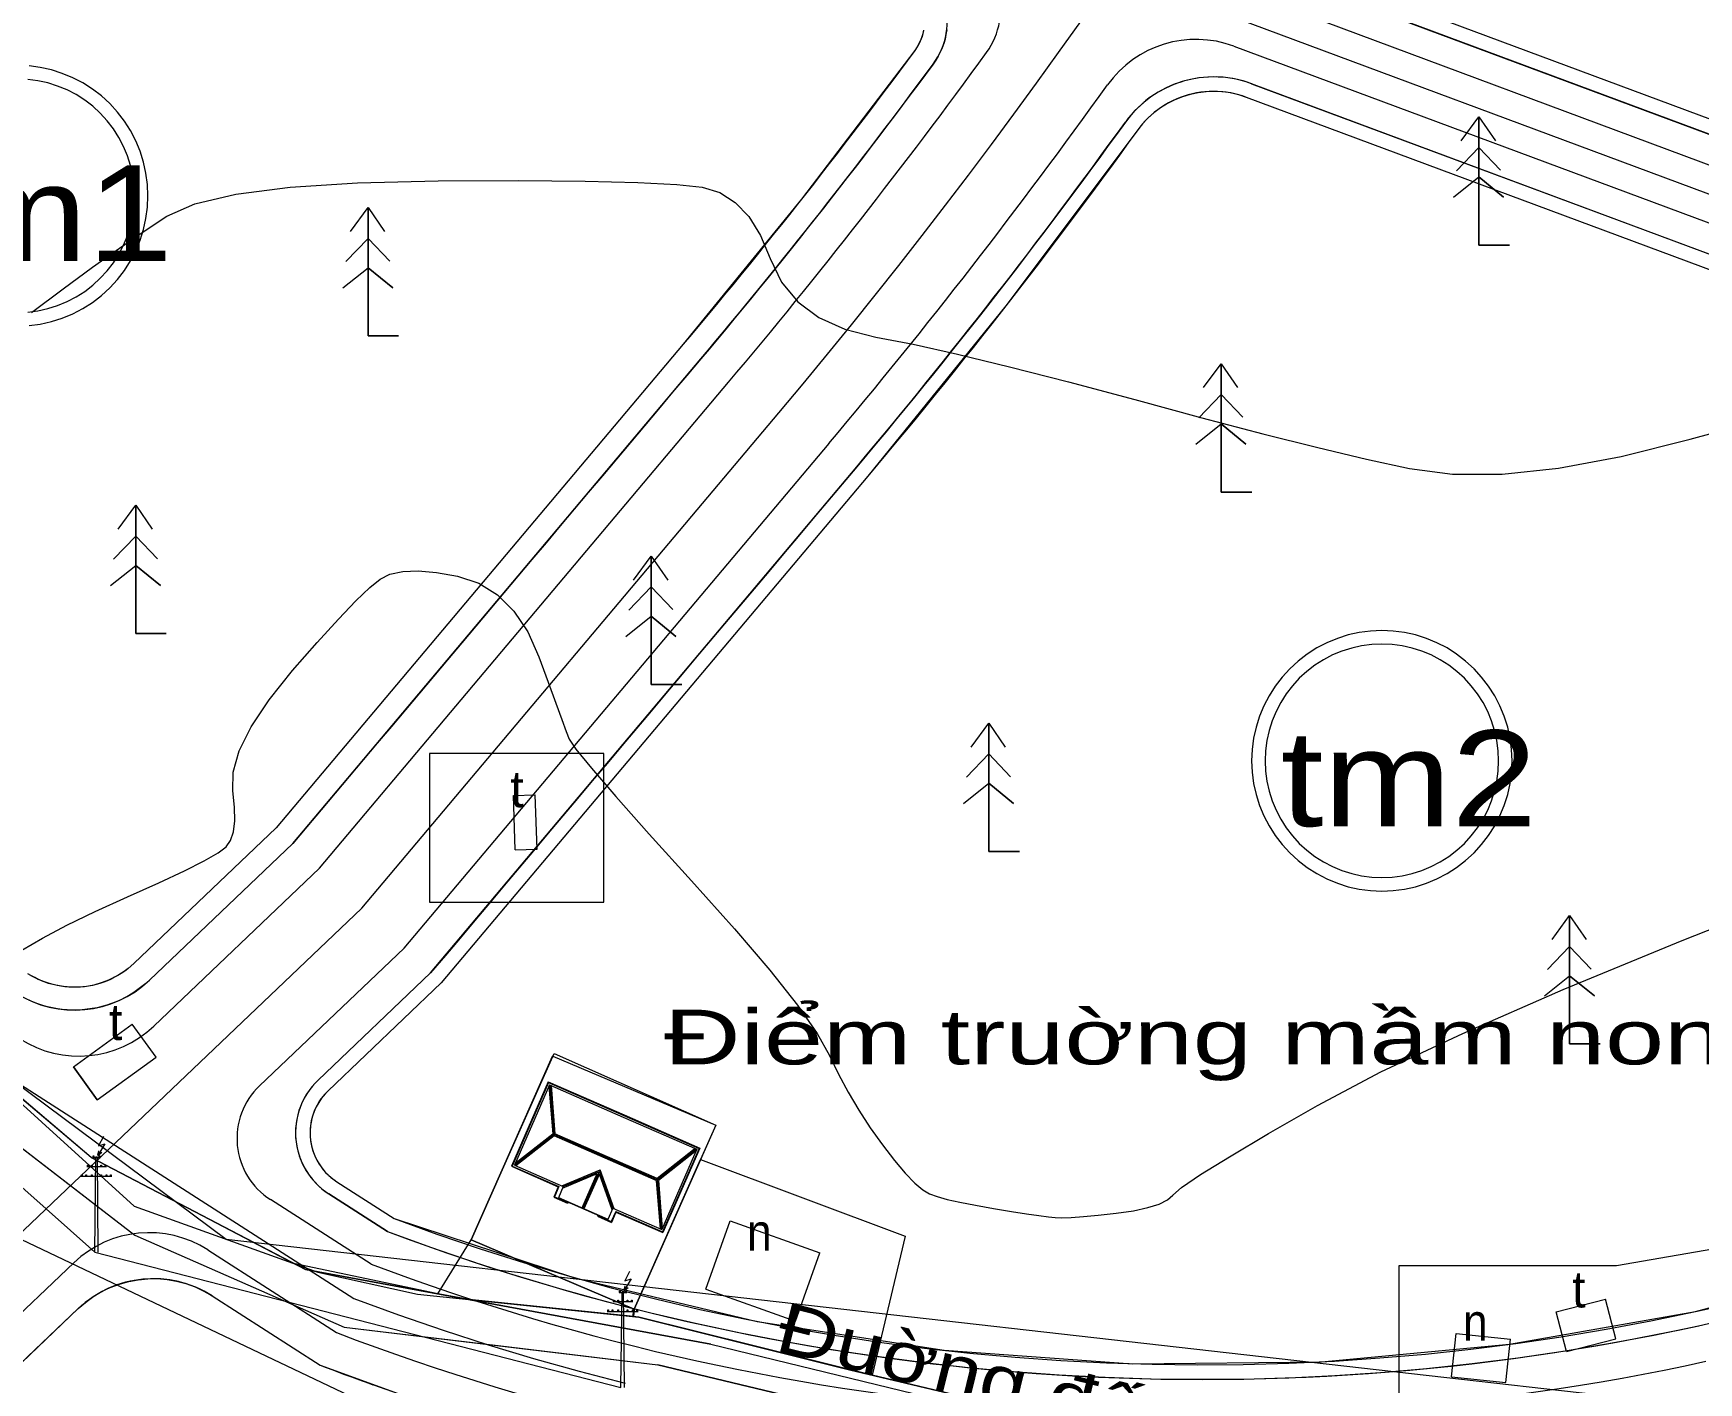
# Model space of a CAD drawing. Header units: metres. Extents: x 533049 to 537618, y 1849954 to 1852676.
# Drawn here: x 535111.4 to 535340.8, y 1851026.8 to 1851212.6 of the extents above; entities that cross this region are included whole.
import ezdxf

# ---------------------------------------------------------------- set-up
doc = ezdxf.new("R2010")
doc.units = ezdxf.units.M
doc.header["$LTSCALE"] = 2
for name, color, linetype, lineweight in [('11', 7, 'Continuous', 13), ('13', 7, 'Continuous', 13), ('50', 7, 'Continuous', 13), ('52', 7, 'Continuous', 13), ('54', 7, 'Continuous', 13), ('55', 7, 'Continuous', 13), ('57', 7, 'Continuous', 13), ('6', 7, 'Continuous', 13), ('60', 7, 'Continuous', 13)]:
    doc.layers.add(name, color=color, linetype=linetype, lineweight=lineweight)

msp = doc.modelspace()

# ---------------------------------------------------------------- linework, layer by layer
at = {"layer": '11'}
for points in [[(535110.82, 1851172.35), (535112.37, 1851172.55), (535113.9, 1851172.89), (535115.39, 1851173.36), (535116.84, 1851173.96), (535118.23, 1851174.68), (535119.55, 1851175.52), (535120.79, 1851176.48), (535121.94, 1851177.53), (535123, 1851178.69), (535123.95, 1851179.93), (535124.79, 1851181.25), (535125.51, 1851182.64), (535126.11, 1851184.08), (535126.58, 1851185.58), (535126.92, 1851187.1), (535127.13, 1851188.65), (535127.19, 1851190.22), (535127.13, 1851191.78), (535126.92, 1851193.33), (535126.58, 1851194.86), (535126.11, 1851196.35), (535125.51, 1851197.8), (535124.79, 1851199.19), (535123.95, 1851200.51), (535123, 1851201.75), (535121.94, 1851202.9), (535120.79, 1851203.96), (535119.55, 1851204.91), (535118.23, 1851205.75), (535116.84, 1851206.47), (535115.39, 1851207.07), (535113.9, 1851207.54), (535112.37, 1851207.88), (535110.82, 1851208.09)], [(535110.66, 1851174.2), (535112.05, 1851174.38), (535113.42, 1851174.68), (535114.76, 1851175.11), (535116.05, 1851175.64), (535117.3, 1851176.29), (535118.48, 1851177.04), (535119.59, 1851177.9), (535120.63, 1851178.85), (535121.58, 1851179.88), (535122.43, 1851180.99), (535123.18, 1851182.18), (535123.83, 1851183.42), (535124.37, 1851184.72), (535124.79, 1851186.06), (535125.09, 1851187.43), (535125.28, 1851188.82), (535125.34, 1851190.22), (535125.28, 1851191.62), (535125.09, 1851193.01), (535124.79, 1851194.38), (535124.37, 1851195.72), (535123.83, 1851197.01), (535123.18, 1851198.26), (535122.43, 1851199.44), (535121.58, 1851200.55), (535120.63, 1851201.59), (535119.59, 1851202.54), (535118.48, 1851203.39), (535117.3, 1851204.14), (535116.05, 1851204.79), (535114.76, 1851205.33), (535113.42, 1851205.75), (535112.05, 1851206.05), (535110.66, 1851206.24)]]:
    msp.add_lwpolyline(points, dxfattribs=at)
for points in [[(535315.09, 1851112.4), (535315.02, 1851113.96), (535314.82, 1851115.52), (535314.48, 1851117.04), (535314.01, 1851118.54), (535313.41, 1851119.98), (535312.69, 1851121.37), (535311.84, 1851122.69), (535310.89, 1851123.93), (535309.84, 1851125.08), (535308.68, 1851126.14), (535307.44, 1851127.09), (535306.12, 1851127.94), (535304.73, 1851128.66), (535303.29, 1851129.26), (535301.79, 1851129.73), (535300.27, 1851130.07), (535298.71, 1851130.27), (535297.15, 1851130.34), (535295.59, 1851130.27), (535294.04, 1851130.07), (535292.51, 1851129.73), (535291.02, 1851129.26), (535289.57, 1851128.66), (535288.18, 1851127.94), (535286.86, 1851127.09), (535285.62, 1851126.14), (535284.47, 1851125.08), (535283.41, 1851123.93), (535282.46, 1851122.69), (535281.62, 1851121.37), (535280.89, 1851119.98), (535280.3, 1851118.54), (535279.82, 1851117.04), (535279.49, 1851115.52), (535279.28, 1851113.96), (535279.21, 1851112.4), (535279.28, 1851110.84), (535279.49, 1851109.29), (535279.82, 1851107.76), (535280.3, 1851106.27), (535280.89, 1851104.82), (535281.62, 1851103.43), (535282.46, 1851102.11), (535283.41, 1851100.87), (535284.47, 1851099.72), (535285.62, 1851098.66), (535286.86, 1851097.71), (535288.18, 1851096.87), (535289.57, 1851096.14), (535291.02, 1851095.55), (535292.51, 1851095.07), (535294.04, 1851094.74), (535295.59, 1851094.53), (535297.15, 1851094.46), (535298.71, 1851094.53), (535300.27, 1851094.74), (535301.79, 1851095.07), (535303.29, 1851095.55), (535304.73, 1851096.14), (535306.12, 1851096.87), (535307.44, 1851097.71), (535308.68, 1851098.66), (535309.84, 1851099.72), (535310.89, 1851100.87), (535311.84, 1851102.11), (535312.69, 1851103.43), (535313.41, 1851104.82), (535314.01, 1851106.27), (535314.48, 1851107.76), (535314.82, 1851109.29), (535315.02, 1851110.84)], [(535313.23, 1851112.4), (535313.17, 1851113.8), (535312.99, 1851115.19), (535312.68, 1851116.56), (535312.26, 1851117.9), (535311.73, 1851119.2), (535311.08, 1851120.44), (535310.32, 1851121.62), (535309.47, 1851122.74), (535308.52, 1851123.77), (535307.49, 1851124.72), (535306.38, 1851125.57), (535305.19, 1851126.33), (535303.95, 1851126.98), (535302.65, 1851127.51), (535301.31, 1851127.93), (535299.94, 1851128.24), (535298.55, 1851128.42), (535297.15, 1851128.48), (535295.75, 1851128.42), (535294.36, 1851128.24), (535292.99, 1851127.93), (535291.65, 1851127.51), (535290.36, 1851126.98), (535289.11, 1851126.33), (535287.93, 1851125.57), (535286.81, 1851124.72), (535285.78, 1851123.77), (535284.83, 1851122.74), (535283.98, 1851121.62), (535283.22, 1851120.44), (535282.58, 1851119.2), (535282.04, 1851117.9), (535281.62, 1851116.56), (535281.31, 1851115.19), (535281.13, 1851113.8), (535281.07, 1851112.4), (535281.13, 1851111), (535281.31, 1851109.61), (535281.62, 1851108.24), (535282.04, 1851106.9), (535282.58, 1851105.6), (535283.22, 1851104.36), (535283.98, 1851103.18), (535284.83, 1851102.06), (535285.78, 1851101.03), (535286.81, 1851100.08), (535287.93, 1851099.23), (535289.11, 1851098.47), (535290.36, 1851097.83), (535291.65, 1851097.29), (535292.99, 1851096.87), (535294.36, 1851096.56), (535295.75, 1851096.38), (535297.15, 1851096.32), (535298.55, 1851096.38), (535299.94, 1851096.56), (535301.31, 1851096.87), (535302.65, 1851097.29), (535303.95, 1851097.83), (535305.19, 1851098.47), (535306.38, 1851099.23), (535307.49, 1851100.08), (535308.52, 1851101.03), (535309.47, 1851102.06), (535310.32, 1851103.18), (535311.08, 1851104.36), (535311.73, 1851105.6), (535312.26, 1851106.9), (535312.68, 1851108.24), (535312.99, 1851109.61), (535313.17, 1851111)]]:
    msp.add_lwpolyline(points, close=True, dxfattribs=at)
at = {"layer": '13'}
msp.add_line((535013.7, 1851312.72), (535471.71, 1851142.28), dxfattribs=at)
for points in [[(534967.65, 1850912.11), (535156.65, 1851092.11), (535214.08, 1851160.32), (535217.44, 1851164.34), (535220.77, 1851168.38), (535224.08, 1851172.44), (535227.36, 1851176.53), (535230.62, 1851180.63), (535233.84, 1851184.76), (535237.04, 1851188.91), (535240.22, 1851193.07), (535243.36, 1851197.26), (535246.48, 1851201.47), (535249.57, 1851205.7), (535252.63, 1851209.95), (535255.67, 1851214.22)], [(535053.33, 1851103.96), (535155.56, 1851038.38), (535161.69, 1851036.12), (535167.86, 1851033.99), (535174.07, 1851031.99), (535180.32, 1851030.1), (535186.61, 1851028.34), (535192.93, 1851026.7)]]:
    msp.add_lwpolyline(points, dxfattribs=at)
at = {"layer": '50'}
for points in [[(536135.62, 1851789.73), (535515.36, 1851926.72), (535258.49, 1851965.9), (535022.43, 1852017.88), (534680.94, 1852158.74), (534430.49, 1852265.01), (534355.97, 1852086.41), (534346.15, 1851984.65), (534462.32, 1851750.84), (534498.61, 1851623.52), (534531.69, 1851526.54), (534597.01, 1851432.26), (534785.89, 1851296.54), (534919.76, 1851224.01), (534977.19, 1851164.91), (535024.77, 1851103.67), (535103, 1851049.68), (535187.68, 1851009.38), (535275.89, 1851002.01), (535384.77, 1851022.15), (535615.7, 1851282.83), (535719.73, 1851373.89), (535864.09, 1851423.05), (536000.84, 1851463.59)], [(535289.92, 1851220.33), (535460.44, 1851156.88)], [(535289.92, 1851220.33), (535460.44, 1851156.88)]]:
    msp.add_lwpolyline(points, dxfattribs=at)
at = {"layer": '52'}
msp.add_lwpolyline([(535150.92, 1851029.18), (535162.66, 1851024.93), (535174.55, 1851021.12), (535172.12, 1851000.4), (535123.08, 1850957), (535089.01, 1850949.25), (535074.76, 1850996.17), (535117.59, 1851036.96), (535118.6, 1851037.83), (535119.67, 1851038.62), (535120.82, 1851039.3), (535122.01, 1851039.88), (535123.26, 1851040.35), (535124.54, 1851040.71), (535125.85, 1851040.95), (535127.17, 1851041.08), (535128.51, 1851041.09), (535129.83, 1851040.98), (535131.14, 1851040.75), (535132.43, 1851040.41), (535133.68, 1851039.95), (535134.89, 1851039.39), (535136.04, 1851038.72)], close=True, dxfattribs=at)
at = {"layer": '54'}
for p, q in [((535282.17, 1851216.81), (535460.92, 1851150.29)), ((535276.78, 1851210.82), (535457.12, 1851143.7)), ((535150.81, 1851097.6), (535207.16, 1851164.53)), ((535128.01, 1851075.88), (535150.81, 1851097.6)), ((535157.93, 1851043.09), (535144.06, 1851051.99)), ((535135.43, 1851045.05), (535153.18, 1851033.66)), ((534972.89, 1850906.05), (535116.99, 1851043.29))]:
    msp.add_line(p, q, dxfattribs=at)
msp.add_lwpolyline([(535142.57, 1851067.65), (535162.48, 1851086.62), (535221, 1851156.12)], dxfattribs=at)
for centre, radius, start, end in [((535234.62, 1851215.83), 10, 324.0127, 69.5885), ((535271.55, 1851196.75), 15, 69.5885, 144.4127), ((534591.35, 1851682.98), 805, 319.90607, 324.01268), ((534612.83, 1851668.13), 795, 319.90607, 324.41274), ((535117.67, 1851086.74), 15, 237.3167, 313.6028), ((535149.46, 1851060.4), 10, 133.6028, 237.3167), ((535127.34, 1851032.42), 15, 57.3167, 133.6028), ((535272.45, 1851346.89), 324.67, 249.3456, 282.3306), ((535272.45, 1851346.89), 335.17, 249.155, 280.5218)]:
    msp.add_arc(centre, radius, start, end, dxfattribs=at)
at = {"layer": '55'}
for p, q in [((535289.22, 1851218.46), (535459.74, 1851155)), ((535279.21, 1851205.64), (535450.28, 1851141.98)), ((535147.16, 1851101.03), (535203.34, 1851167.75)), ((535127.41, 1851082.21), (535147.16, 1851101.03)), ((535160.19, 1851047.59), (535152.12, 1851052.76)), ((534976.17, 1850902.27), (535117.59, 1851036.96)), ((535136.04, 1851038.72), (535150.92, 1851029.18))]:
    msp.add_line(p, q, dxfattribs=at)
for points in [[(535289.22, 1851218.46), (535459.74, 1851155)], [(535450.28, 1851141.98), (535279.21, 1851205.64), (535278.58, 1851205.86), (535277.93, 1851206.05), (535277.28, 1851206.22), (535276.62, 1851206.35), (535275.95, 1851206.45), (535275.28, 1851206.53), (535274.61, 1851206.57), (535273.94, 1851206.58), (535273.26, 1851206.56), (535272.59, 1851206.52), (535271.92, 1851206.44), (535271.26, 1851206.33), (535270.6, 1851206.2), (535269.95, 1851206.03), (535269.3, 1851205.83), (535268.67, 1851205.61), (535268.04, 1851205.36), (535267.43, 1851205.07), (535266.83, 1851204.77), (535266.25, 1851204.43), (535265.68, 1851204.07), (535265.12, 1851203.69), (535264.59, 1851203.28), (535264.07, 1851202.84), (535263.58, 1851202.39), (535263.1, 1851201.91), (535262.65, 1851201.41), (535262.22, 1851200.89), (535261.82, 1851200.35), (535260.6, 1851198.67), (535259.38, 1851196.99), (535258.15, 1851195.32), (535256.93, 1851193.64), (535255.69, 1851191.97), (535254.46, 1851190.31), (535253.21, 1851188.65), (535251.97, 1851186.99), (535250.72, 1851185.33), (535249.46, 1851183.68), (535248.2, 1851182.03), (535246.94, 1851180.38), (535245.67, 1851178.74), (535244.4, 1851177.1), (535243.13, 1851175.46), (535241.85, 1851173.83), (535240.56, 1851172.2), (535239.27, 1851170.57), (535237.98, 1851168.94), (535236.68, 1851167.32), (535235.38, 1851165.71), (535234.08, 1851164.09), (535232.77, 1851162.48), (535231.45, 1851160.88), (535230.13, 1851159.27), (535228.81, 1851157.68), (535227.49, 1851156.08), (535226.15, 1851154.49), (535224.82, 1851152.9), (535222.82, 1851150.52), (535220.79, 1851148.11), (535218.77, 1851145.71), (535216.74, 1851143.3), (535214.72, 1851140.9), (535212.7, 1851138.49), (535210.67, 1851136.09), (535208.65, 1851133.69), (535206.62, 1851131.28), (535204.6, 1851128.88), (535202.57, 1851126.47)], [(535150.62, 1851068.42), (535166.13, 1851083.19), (535224.82, 1851152.9)], [(535202.57, 1851126.47), (535200.55, 1851124.07), (535198.52, 1851121.66), (535196.5, 1851119.26), (535194.47, 1851116.85), (535192.45, 1851114.45), (535190.43, 1851112.04), (535188.4, 1851109.64), (535186.38, 1851107.23), (535184.35, 1851104.83), (535182.33, 1851102.42), (535180.3, 1851100.02), (535178.28, 1851097.61), (535176.25, 1851095.21), (535174.23, 1851092.8), (535172.2, 1851090.4), (535170.18, 1851088), (535168.16, 1851085.59), (535166.13, 1851083.19), (535150.62, 1851068.42), (535150.19, 1851067.97), (535149.78, 1851067.5), (535149.4, 1851067.01), (535149.05, 1851066.49), (535148.73, 1851065.95), (535148.45, 1851065.39), (535148.21, 1851064.82), (535148, 1851064.23), (535147.83, 1851063.63), (535147.69, 1851063.02), (535147.6, 1851062.41), (535147.54, 1851061.78), (535147.52, 1851061.16), (535147.54, 1851060.54), (535147.6, 1851059.92), (535147.7, 1851059.3), (535147.84, 1851058.69), (535148.01, 1851058.09), (535148.22, 1851057.5), (535148.47, 1851056.93), (535148.75, 1851056.37), (535149.07, 1851055.84), (535149.42, 1851055.32), (535149.8, 1851054.83), (535150.21, 1851054.36), (535150.65, 1851053.91), (535151.12, 1851053.5), (535151.61, 1851053.11), (535152.12, 1851052.76), (535160.19, 1851047.59), (535166.13, 1851045.42), (535172.12, 1851043.38), (535178.15, 1851041.45), (535184.22, 1851039.64), (535190.32, 1851037.96), (535196.46, 1851036.39), (535202.62, 1851034.95), (535208.81, 1851033.62), (535215.02, 1851032.43), (535221.26, 1851031.35), (535227.52, 1851030.4), (535233.8, 1851029.57), (535240.09, 1851028.87), (535246.39, 1851028.29), (535252.7, 1851027.84), (535259.03, 1851027.51), (535265.35, 1851027.3), (535271.68, 1851027.23), (535278.01, 1851027.27), (535284.34, 1851027.45), (535290.66, 1851027.74), (535296.98, 1851028.17), (535303.29, 1851028.72), (535309.58, 1851029.39), (535315.86, 1851030.19), (535322.12, 1851031.11), (535328.37, 1851032.15), (535334.59, 1851033.32), (535340.78, 1851034.61), (535342.91, 1851035.1)]]:
    msp.add_lwpolyline(points, dxfattribs=at)
for centre, radius, start, end in [((535227.3, 1851214.29), 10, 323.61, 69.5885), ((534591.35, 1851682.98), 800, 319.90607, 323.61004), ((535273.99, 1851191.58), 15, 69.5885, 144.2166), ((534612.83, 1851668.13), 800, 319.90607, 324.21662), ((535117.07, 1851093.07), 15, 237.3167, 313.6028), ((535157.52, 1851061.17), 10, 133.6028, 237.3167), ((535272.45, 1851346.89), 319.67, 249.4397, 282.3431), ((535127.94, 1851026.09), 15, 57.3167, 133.6028), ((535272.45, 1851346.89), 340.17, 249.0674, 280.0876)]:
    msp.add_arc(centre, radius, start, end, dxfattribs=at)
at = {"layer": '57'}
for p, q in [((535310.51, 1851201.09), (535310.51, 1851183.42)), ((535307.45, 1851193.65), (535310.51, 1851196.85)), ((535313.49, 1851193.72), (535310.51, 1851196.85)), ((535307.03, 1851190.03), (535310.51, 1851192.81)), ((535313.92, 1851190.03), (535310.51, 1851192.81)), ((535157.51, 1851188.59), (535157.51, 1851170.92)), ((535154.45, 1851181.15), (535157.51, 1851184.35)), ((535160.49, 1851181.22), (535157.51, 1851184.35)), ((535310.51, 1851183.42), (535314.72, 1851183.42)), ((535154.03, 1851177.53), (535157.51, 1851180.31)), ((535160.92, 1851177.53), (535157.51, 1851180.31)), ((535157.51, 1851170.92), (535161.72, 1851170.92)), ((535275.01, 1851167.09), (535275.01, 1851149.42)), ((535271.95, 1851159.65), (535275.01, 1851162.85)), ((535277.99, 1851159.72), (535275.01, 1851162.85)), ((535271.53, 1851156.03), (535275.01, 1851158.81)), ((535278.42, 1851156.03), (535275.01, 1851158.81)), ((535275.01, 1851149.42), (535279.22, 1851149.42)), ((535125.51, 1851147.59), (535125.51, 1851129.92)), ((535122.45, 1851140.15), (535125.51, 1851143.35)), ((535128.49, 1851140.22), (535125.51, 1851143.35)), ((535196.51, 1851140.59), (535196.51, 1851122.92)), ((535122.03, 1851136.53), (535125.51, 1851139.31)), ((535128.92, 1851136.53), (535125.51, 1851139.31)), ((535193.45, 1851133.15), (535196.51, 1851136.35)), ((535199.49, 1851133.22), (535196.51, 1851136.35)), ((535193.03, 1851129.53), (535196.51, 1851132.31)), ((535199.92, 1851129.53), (535196.51, 1851132.31)), ((535125.51, 1851129.92), (535129.72, 1851129.92)), ((535196.51, 1851122.92), (535200.72, 1851122.92)), ((535243.01, 1851117.59), (535243.01, 1851099.92)), ((535239.95, 1851110.15), (535243.01, 1851113.35)), ((535245.99, 1851110.22), (535243.01, 1851113.35)), ((535239.53, 1851106.53), (535243.01, 1851109.31)), ((535246.42, 1851106.53), (535243.01, 1851109.31)), ((535177.53, 1851107.63), (535180.53, 1851107.74)), ((535177.79, 1851100.15), (535177.53, 1851107.63)), ((535180.79, 1851100.25), (535180.53, 1851107.74)), ((535177.79, 1851100.15), (535180.79, 1851100.25)), ((535243.01, 1851099.92), (535247.22, 1851099.92)), ((535323.01, 1851091.09), (535323.01, 1851073.42)), ((535319.95, 1851083.65), (535323.01, 1851086.85)), ((535325.99, 1851083.72), (535323.01, 1851086.85)), ((535319.53, 1851080.03), (535323.01, 1851082.81)), ((535326.42, 1851080.03), (535323.01, 1851082.81)), ((535116.92, 1851070.28), (535125.03, 1851076.12)), ((535128.31, 1851071.57), (535125.03, 1851076.12)), ((535120.19, 1851065.73), (535128.31, 1851071.57)), ((535182.91, 1851071.75), (535171.7, 1851046.43)), ((535182.91, 1851071.75), (535171.7, 1851046.43)), ((535323.01, 1851073.42), (535327.22, 1851073.42)), ((535091.32, 1851070.18), (535119.86, 1851044.73)), ((535116.92, 1851070.28), (535120.19, 1851065.73)), ((535120.19, 1851065.73), (535116.92, 1851070.28)), ((535097.02, 1851068.93), (535125.37, 1851047.07)), ((535182.34, 1851068.2), (535177.25, 1851056.56)), ((535182.38, 1851068.1), (535177.35, 1851056.6)), ((535182.5, 1851067.79), (535177.66, 1851056.72)), ((535182.34, 1851068.2), (535192.77, 1851063.64)), ((535182.38, 1851068.1), (535192.74, 1851063.57)), ((535182.42, 1851067.62), (535182.95, 1851061)), ((535182.54, 1851067.78), (535183.13, 1851060.92)), ((535182.72, 1851067.7), (535183.26, 1851061.03)), ((535192.74, 1851063.57), (535203.11, 1851059.03)), ((535192.77, 1851063.64), (535203.21, 1851059.07)), ((535183.13, 1851060.92), (535177.7, 1851056.7)), ((535182.95, 1851061), (535177.73, 1851056.89)), ((535183.14, 1851060.75), (535177.88, 1851056.62)), ((535197.33, 1851054.71), (535183.13, 1851060.92)), ((535197.2, 1851054.6), (535183.14, 1851060.75)), ((535197.32, 1851054.88), (535183.26, 1851061.03)), ((535119.59, 1851057.78), (535120.67, 1851057.78)), ((535120.28, 1851058.09), (535120.43, 1851058.7)), ((535202.58, 1851059.01), (535197.32, 1851054.88)), ((535202.76, 1851058.93), (535197.33, 1851054.71)), ((535202.73, 1851058.74), (535197.51, 1851054.63)), ((535202.8, 1851058.91), (535197.96, 1851047.84)), ((535203.11, 1851059.03), (535198.08, 1851047.53)), ((535203.21, 1851059.07), (535198.12, 1851047.43)), ((535118.78, 1851056.53), (535121.49, 1851056.53)), ((535177.25, 1851056.56), (535183.71, 1851053.74)), ((535177.35, 1851056.6), (535183.81, 1851053.77)), ((535177.66, 1851056.72), (535184.4, 1851053.77)), ((535184.2, 1851053.86), (535189.47, 1851056.08)), ((535184.31, 1851053.57), (535189.08, 1851055.58)), ((535184.4, 1851053.77), (535189.37, 1851055.87)), ((535187.01, 1851050.85), (535189.08, 1851055.58)), ((535187.12, 1851050.72), (535189.37, 1851055.87)), ((535187.3, 1851050.73), (535189.37, 1851055.46)), ((535191.21, 1851050.79), (535189.37, 1851055.87)), ((535191.13, 1851050.59), (535189.37, 1851055.46)), ((535191.41, 1851050.7), (535189.47, 1851056.08)), ((535117.96, 1851055.2), (535122.24, 1851055.2)), ((535183.71, 1851053.74), (535183.09, 1851052.32)), ((535183.81, 1851053.77), (535183.19, 1851052.36)), ((535184.4, 1851053.77), (535183.72, 1851052.21)), ((535197.2, 1851054.6), (535197.73, 1851047.94)), ((535197.33, 1851054.71), (535197.92, 1851047.86)), ((535197.51, 1851054.63), (535198.03, 1851048.01)), ((535183.09, 1851052.32), (535185, 1851051.48)), ((535183.19, 1851052.36), (535184.96, 1851051.58)), ((535183.72, 1851052.21), (535190.53, 1851049.23)), ((535183.75, 1851052.28), (535190.56, 1851049.3)), ((535184.99, 1851051.65), (535184.96, 1851051.58)), ((535185.06, 1851051.62), (535185, 1851051.48)), ((535191.21, 1851050.79), (535190.53, 1851049.23)), ((535191.21, 1851050.79), (535197.96, 1851047.84)), ((535189.18, 1851049.82), (535189.12, 1851049.68)), ((535189.12, 1851049.68), (535191.04, 1851048.84)), ((535189.25, 1851049.79), (535189.22, 1851049.72)), ((535189.22, 1851049.72), (535191, 1851048.94)), ((535191.62, 1851050.36), (535191, 1851048.94)), ((535191.66, 1851050.26), (535191.04, 1851048.84)), ((535191.62, 1851050.36), (535198.08, 1851047.53)), ((535191.66, 1851050.26), (535198.12, 1851047.43)), ((535204.02, 1851039.64), (535207.38, 1851049.05)), ((535207.38, 1851049.05), (535219.75, 1851044.63)), ((535171.72, 1851046.42), (535194.17, 1851036.9)), ((535119.86, 1851044.73), (535192.35, 1851026.12)), ((535216.39, 1851035.22), (535219.75, 1851044.63)), ((535192.77, 1851039.49), (535192.92, 1851040.1)), ((535204.02, 1851039.64), (535216.39, 1851035.22)), ((535204.02, 1851039.64), (535216.39, 1851035.22)), ((535191.26, 1851037.93), (535193.97, 1851037.93)), ((535192.08, 1851039.17), (535193.16, 1851039.17)), ((535321.17, 1851036.5), (535327.95, 1851038.25)), ((535329.36, 1851032.8), (535327.95, 1851038.25)), ((535190.45, 1851036.59), (535194.73, 1851036.59)), ((535322.58, 1851031.05), (535321.17, 1851036.5)), ((535154.2, 1851034.39), (535197.42, 1851029.21)), ((535306.73, 1851027.57), (535307.36, 1851033.54)), ((535307.36, 1851033.54), (535314.85, 1851032.75)), ((535314.22, 1851026.79), (535314.85, 1851032.75)), ((535322.58, 1851031.05), (535329.36, 1851032.8)), ((535306.73, 1851027.57), (535314.22, 1851026.79)), ((535306.73, 1851027.57), (535314.22, 1851026.79))]:
    msp.add_line(p, q, dxfattribs=at)
for points in [[(534435.02, 1852302.37), (534325.71, 1852049.19), (534353.83, 1851932.14), (534451.75, 1851760.49), (534494.45, 1851609.32), (534521.83, 1851454.44), (534874.05, 1851297.73), (534980, 1851227.29), (535025.24, 1851130.42), (535137.95, 1851046.53), (535351.89, 1851022.3), (535580.63, 1851242.44), (535635.17, 1851288.02), (535713.4, 1851370.26), (536002.39, 1851411.84), (536158.13, 1851571.22), (536125.74, 1851798.92), (536134.24, 1851845.92), (534499.3, 1852312.5)], [(535165.97, 1851107.92), (535165.97, 1851092.92), (535189.97, 1851092.92), (535189.97, 1851113.42), (535165.97, 1851113.42)], [(535194.17, 1851036.9), (535194.07, 1851035.87), (535171.42, 1851038.21), (535167.1, 1851039), (535171.72, 1851046.42), (535183.14, 1851072.11), (535205.4, 1851062.24), (535203.3, 1851057.5)], [(535119.66, 1851057.79), (535119.66, 1851057.99), (535119.75, 1851057.99), (535119.75, 1851057.79)], [(535120.49, 1851057.79), (535120.49, 1851057.99), (535120.58, 1851057.99), (535120.58, 1851057.79)], [(535118.04, 1851055.2), (535118.04, 1851055.4), (535118.13, 1851055.4), (535118.13, 1851055.2)], [(535118.63, 1851055.2), (535118.63, 1851055.4), (535118.72, 1851055.4), (535118.72, 1851055.2)], [(535118.85, 1851056.53), (535118.85, 1851056.73), (535118.94, 1851056.73), (535118.94, 1851056.53)], [(535119.44, 1851056.53), (535119.44, 1851056.73), (535119.53, 1851056.73), (535119.53, 1851056.53)], [(535119.44, 1851055.2), (535119.44, 1851055.4), (535119.53, 1851055.4), (535119.53, 1851055.2)], [(535120.7, 1851056.54), (535120.7, 1851056.74), (535120.79, 1851056.74), (535120.79, 1851056.54)], [(535120.7, 1851055.21), (535120.7, 1851055.41), (535120.79, 1851055.41), (535120.79, 1851055.21)], [(535121.29, 1851056.53), (535121.29, 1851056.73), (535121.38, 1851056.73), (535121.38, 1851056.53)], [(535121.46, 1851055.21), (535121.46, 1851055.41), (535121.55, 1851055.41), (535121.55, 1851055.21)], [(535122.05, 1851055.2), (535122.05, 1851055.4), (535122.14, 1851055.4), (535122.14, 1851055.2)], [(535193.97, 1851035.88), (535194.17, 1851036.9), (535203.3, 1851057.5), (535231.47, 1851046.92), (535226.93, 1851027.81), (535212.95, 1851031.26), (535194.81, 1851035.8)], [(535299.54, 1851021.15), (535299.54, 1851042.92), (535329.47, 1851042.92), (535345.11, 1851045.63), (535349.15, 1851022.38), (535348.23, 1851021.08), (535345.8, 1851020.13), (535342.75, 1851020.4), (535327.52, 1851019.08)], [(535192.14, 1851039.18), (535192.14, 1851039.38), (535192.23, 1851039.38), (535192.23, 1851039.18)], [(535192.98, 1851039.18), (535192.98, 1851039.38), (535193.07, 1851039.38), (535193.07, 1851039.18)], [(535191.34, 1851037.93), (535191.34, 1851038.13), (535191.43, 1851038.13), (535191.43, 1851037.93)], [(535191.93, 1851037.93), (535191.93, 1851038.13), (535192.02, 1851038.13), (535192.02, 1851037.93)], [(535193.19, 1851037.94), (535193.19, 1851038.14), (535193.28, 1851038.14), (535193.28, 1851037.94)], [(535193.78, 1851037.93), (535193.78, 1851038.13), (535193.87, 1851038.13), (535193.87, 1851037.93)], [(535190.53, 1851036.59), (535190.53, 1851036.79), (535190.62, 1851036.79), (535190.62, 1851036.59)], [(535191.12, 1851036.59), (535191.12, 1851036.79), (535191.21, 1851036.79), (535191.21, 1851036.59)], [(535191.93, 1851036.59), (535191.93, 1851036.79), (535192.02, 1851036.79), (535192.02, 1851036.59)], [(535193.19, 1851036.6), (535193.19, 1851036.8), (535193.28, 1851036.8), (535193.28, 1851036.6)], [(535193.94, 1851036.6), (535193.94, 1851036.8), (535194.03, 1851036.8), (535194.03, 1851036.6)], [(535194.53, 1851036.59), (535194.53, 1851036.79), (535194.62, 1851036.79), (535194.62, 1851036.59)]]:
    msp.add_lwpolyline(points, close=True, dxfattribs=at)
for points in [[(535308.09, 1851197.8), (535310.51, 1851201.09), (535312.78, 1851197.8)], [(535308.09, 1851197.8), (535310.51, 1851201.09), (535312.78, 1851197.8)], [(535314.72, 1851183.42), (535310.51, 1851183.42), (535310.51, 1851201.09)], [(535307.45, 1851193.65), (535310.51, 1851196.85), (535313.49, 1851193.72)], [(535111.16, 1851174.15), (535115.51, 1851177.42), (535119.54, 1851180.37), (535123.27, 1851183.02), (535126.68, 1851185.36), (535129.78, 1851187.39), (535133.63, 1851189.09), (535139.3, 1851190.43), (535146.78, 1851191.41), (535156.07, 1851192.02), (535167.18, 1851192.28), (535178.24, 1851192.3), (535187.41, 1851192.23), (535194.68, 1851192.05), (535200.06, 1851191.78), (535203.54, 1851191.4), (535205.95, 1851190.67), (535208.08, 1851189.31), (535209.96, 1851187.35), (535211.57, 1851184.76), (535212.91, 1851181.56), (535214.46, 1851178.32), (535216.69, 1851175.62), (535219.6, 1851173.46), (535223.2, 1851171.84), (535227.47, 1851170.76), (535232.59, 1851169.77), (535238.72, 1851168.41), (535245.85, 1851166.68), (535253.98, 1851164.6), (535263.12, 1851162.14), (535272.35, 1851159.65), (535280.75, 1851157.45), (535288.32, 1851155.55), (535295.05, 1851153.95), (535300.96, 1851152.64), (535306.89, 1851151.87), (535313.73, 1851151.89), (535321.46, 1851152.7), (535330.09, 1851154.31), (535339.61, 1851156.7), (535349.26, 1851159.32)], [(535307.03, 1851190.03), (535310.51, 1851192.81), (535313.92, 1851190.03)], [(535155.09, 1851185.3), (535157.51, 1851188.59), (535159.78, 1851185.3)], [(535155.09, 1851185.3), (535157.51, 1851188.59), (535159.78, 1851185.3)], [(535161.72, 1851170.92), (535157.51, 1851170.92), (535157.51, 1851188.59)], [(535154.45, 1851181.15), (535157.51, 1851184.35), (535160.49, 1851181.22)], [(535154.03, 1851177.53), (535157.51, 1851180.31), (535160.92, 1851177.53)], [(535272.59, 1851163.8), (535275.01, 1851167.09), (535277.28, 1851163.8)], [(535272.59, 1851163.8), (535275.01, 1851167.09), (535277.28, 1851163.8)], [(535279.22, 1851149.42), (535275.01, 1851149.42), (535275.01, 1851167.09)], [(535271.95, 1851159.65), (535275.01, 1851162.85), (535277.99, 1851159.72)], [(535271.53, 1851156.03), (535275.01, 1851158.81), (535278.42, 1851156.03)], [(535123.09, 1851144.3), (535125.51, 1851147.59), (535127.78, 1851144.3)], [(535123.09, 1851144.3), (535125.51, 1851147.59), (535127.78, 1851144.3)], [(535129.72, 1851129.92), (535125.51, 1851129.92), (535125.51, 1851147.59)], [(535122.45, 1851140.15), (535125.51, 1851143.35), (535128.49, 1851140.22)], [(535194.09, 1851137.3), (535196.51, 1851140.59), (535198.78, 1851137.3)], [(535194.09, 1851137.3), (535196.51, 1851140.59), (535198.78, 1851137.3)], [(535200.72, 1851122.92), (535196.51, 1851122.92), (535196.51, 1851140.59)], [(535122.03, 1851136.53), (535125.51, 1851139.31), (535128.92, 1851136.53)], [(535159.17, 1851137.43), (535160.53, 1851138.09), (535162.28, 1851138.47), (535164.41, 1851138.55), (535166.94, 1851138.33), (535169.85, 1851137.82), (535172.78, 1851136.85), (535175.36, 1851135.26), (535177.6, 1851133.03), (535179.5, 1851130.18), (535181.05, 1851126.7), (535182.32, 1851123.22), (535183.37, 1851120.35), (535184.2, 1851118.08), (535184.82, 1851116.43), (535185.23, 1851115.39), (535186.13, 1851114.02), (535188.27, 1851111.39), (535191.64, 1851107.49), (535196.23, 1851102.32), (535202.06, 1851095.89), (535207.97, 1851089.28), (535212.83, 1851083.56), (535216.64, 1851078.75), (535219.39, 1851074.83), (535221.09, 1851071.81), (535222.32, 1851069.26), (535223.66, 1851066.76), (535225.12, 1851064.3), (535226.69, 1851061.88), (535228.37, 1851059.51), (535230.03, 1851057.36), (535231.5, 1851055.61), (535232.8, 1851054.26), (535233.92, 1851053.31), (535234.85, 1851052.75), (535235.88, 1851052.39), (535237.28, 1851052.01), (535239.04, 1851051.61), (535241.16, 1851051.2), (535243.64, 1851050.77), (535246.12, 1851050.36), (535248.21, 1851050.04), (535249.91, 1851049.78), (535251.22, 1851049.61), (535252.14, 1851049.5), (535253.07, 1851049.48), (535254.36, 1851049.52), (535256.04, 1851049.64), (535258.09, 1851049.84), (535260.53, 1851050.11), (535262.94, 1851050.45), (535264.92, 1851050.87), (535266.49, 1851051.37), (535267.64, 1851051.95), (535268.36, 1851052.61), (535269.57, 1851053.66), (535272.17, 1851055.42), (535276.15, 1851057.89), (535281.52, 1851061.07), (535288.28, 1851064.95), (535297, 1851069.55), (535308.29, 1851074.87), (535322.12, 1851080.91), (535338.52, 1851087.67), (535357.47, 1851095.15)], [(535204.73, 1851032.08), (535148.88, 1851042.35), (535119.36, 1851057.76), (535026.94, 1851136.38)], [(535109.84, 1851086.35), (535112.66, 1851088), (535116.02, 1851089.77), (535119.93, 1851091.66), (535124.38, 1851093.68), (535128.7, 1851095.61), (535132.22, 1851097.27), (535134.94, 1851098.64), (535136.86, 1851099.74), (535137.98, 1851100.56), (535138.58, 1851101.41), (535138.98, 1851102.61), (535139.16, 1851104.14), (535139.12, 1851106.03), (535138.88, 1851108.25), (535138.92, 1851110.83), (535139.77, 1851113.78), (535141.42, 1851117.09), (535143.87, 1851120.78), (535147.12, 1851124.82), (535150.52, 1851128.71), (535153.43, 1851131.91), (535155.84, 1851134.44), (535157.75, 1851136.27), (535159.17, 1851137.43)], [(535193.45, 1851133.15), (535196.51, 1851136.35), (535199.49, 1851133.22)], [(535193.03, 1851129.53), (535196.51, 1851132.31), (535199.92, 1851129.53)], [(535028.65, 1851128.5), (535097.02, 1851068.93), (535125.37, 1851047.07), (535154.2, 1851034.39), (535197.42, 1851029.21)], [(535044.63, 1851124.34), (535054.21, 1851115.95), (535075.74, 1851096.06), (535106.45, 1851068.18), (535125.3, 1851051.07), (535150.6, 1851042), (535164.31, 1851038.94), (535194.81, 1851035.8), (535223.83, 1851028.55), (535261.07, 1851019.7)], [(535240.59, 1851114.3), (535243.01, 1851117.59), (535245.28, 1851114.3)], [(535240.59, 1851114.3), (535243.01, 1851117.59), (535245.28, 1851114.3)], [(535247.22, 1851099.92), (535243.01, 1851099.92), (535243.01, 1851117.59)], [(535239.95, 1851110.15), (535243.01, 1851113.35), (535245.99, 1851110.22)], [(535239.53, 1851106.53), (535243.01, 1851109.31), (535246.42, 1851106.53)], [(535320.59, 1851087.8), (535323.01, 1851091.09), (535325.28, 1851087.8)], [(535320.59, 1851087.8), (535323.01, 1851091.09), (535325.28, 1851087.8)], [(535327.22, 1851073.42), (535323.01, 1851073.42), (535323.01, 1851091.09)], [(535319.95, 1851083.65), (535323.01, 1851086.85), (535325.99, 1851083.72)], [(535319.53, 1851080.03), (535323.01, 1851082.81), (535326.42, 1851080.03)], [(535194.17, 1851036.9), (535171.7, 1851046.43), (535182.91, 1851071.75)], [(535194.17, 1851036.9), (535171.7, 1851046.43), (535182.91, 1851071.75)], [(535182.94, 1851071.74), (535205.39, 1851062.22), (535194.17, 1851036.9)], [(535097.02, 1851068.93), (535125.37, 1851047.07), (535154.2, 1851034.39), (535175.81, 1851031.85), (535197.42, 1851029.21), (535258.5, 1851014.59)], [(535119.36, 1851057.76), (535107.45, 1851067.89)], [(535182.5, 1851067.79), (535192.65, 1851063.35), (535202.8, 1851058.91)], [(535121.05, 1851060.69), (535120.37, 1851059.4), (535121.26, 1851059.66), (535120.28, 1851058.06), (535120.84, 1851058.5)], [(535258.8, 1851020.24), (535226.93, 1851027.81), (535194.81, 1851035.8), (535171.42, 1851038.21), (535167.1, 1851039), (535147.24, 1851043.2), (535119.36, 1851057.76)], [(535119.36, 1851057.76), (535148.88, 1851042.35), (535204.73, 1851032.08)], [(535119.86, 1851044.73), (535120.02, 1851057.89), (535120.19, 1851057.89), (535120.3, 1851044.73)], [(535193.54, 1851042.09), (535192.86, 1851040.8), (535193.75, 1851041.06), (535192.77, 1851039.45), (535193.32, 1851039.89)], [(535192.35, 1851026.12), (535192.5, 1851039.28), (535192.67, 1851039.28), (535192.78, 1851026.12)], [(535204.73, 1851032.08), (535253.77, 1851020.12), (535309.31, 1851021.38)], [(535302.43, 1851017.03), (535258.5, 1851014.59), (535197.42, 1851029.21)]]:
    msp.add_lwpolyline(points, dxfattribs=at)
at = {"layer": '6'}
for points in [[(535234.02, 1851212.96), (535233.88, 1851212.38), (535233.69, 1851211.81), (535233.44, 1851211.25), (535233.15, 1851210.72), (535232.81, 1851210.22), (535217.2, 1851189.74), (535200.93, 1851169.77), (535144.87, 1851103.18), (535125.24, 1851084.49), (535124.45, 1851083.8), (535123.6, 1851083.18), (535122.69, 1851082.64), (535121.75, 1851082.18), (535120.76, 1851081.81), (535119.75, 1851081.52), (535118.71, 1851081.33), (535117.67, 1851081.23), (535116.61, 1851081.22), (535115.57, 1851081.31), (535114.53, 1851081.49), (535113.51, 1851081.76), (535112.52, 1851082.12), (535111.57, 1851082.56), (535110.66, 1851083.09)], [(535234.03, 1851213.01), (535233.93, 1851212.58), (535233.81, 1851212.16), (535233.66, 1851211.75), (535233.49, 1851211.35), (535233.29, 1851210.96), (535233.06, 1851210.58), (535232.81, 1851210.22), (535231.76, 1851208.79), (535230.7, 1851207.37), (535229.64, 1851205.94), (535228.57, 1851204.52), (535227.51, 1851203.1), (535226.43, 1851201.69), (535225.36, 1851200.27), (535224.28, 1851198.86), (535223.2, 1851197.45), (535222.12, 1851196.04), (535221.03, 1851194.64)], [(535449.58, 1851140.11), (535278.52, 1851203.77), (535277.44, 1851204.11), (535276.34, 1851204.37), (535275.23, 1851204.52), (535274.1, 1851204.58), (535272.97, 1851204.54), (535271.85, 1851204.41), (535270.75, 1851204.17), (535269.67, 1851203.84), (535268.62, 1851203.42), (535267.61, 1851202.91), (535266.65, 1851202.32), (535265.75, 1851201.64), (535264.91, 1851200.89), (535264.14, 1851200.07), (535263.44, 1851199.18), (535245.34, 1851175.05), (535226.35, 1851151.61), (535167.59, 1851081.81), (535152, 1851066.97), (535151.53, 1851066.47), (535151.09, 1851065.94), (535150.71, 1851065.37), (535150.37, 1851064.76), (535150.09, 1851064.14), (535149.86, 1851063.48), (535149.69, 1851062.82), (535149.58, 1851062.14), (535149.53, 1851061.45), (535149.53, 1851060.76), (535149.6, 1851060.07), (535149.72, 1851059.4), (535149.9, 1851058.73), (535150.14, 1851058.08), (535150.44, 1851057.46), (535150.78, 1851056.86), (535151.18, 1851056.3), (535151.62, 1851055.77), (535152.11, 1851055.28), (535152.64, 1851054.84), (535153.2, 1851054.44), (535161.09, 1851049.39), (535185.81, 1851041.27), (535211.12, 1851035.2), (535236.84, 1851031.23), (535262.79, 1851029.37), (535288.82, 1851029.65), (535314.73, 1851032.05), (535340.36, 1851036.57), (535348.93, 1851038.85)], [(535449.58, 1851140.11), (535278.52, 1851203.77), (535277.97, 1851203.96), (535277.41, 1851204.12), (535276.84, 1851204.26), (535276.27, 1851204.38), (535275.69, 1851204.47), (535275.11, 1851204.53), (535274.53, 1851204.57), (535273.94, 1851204.58), (535273.36, 1851204.57), (535272.78, 1851204.53), (535272.2, 1851204.46), (535271.62, 1851204.37), (535271.05, 1851204.25), (535270.48, 1851204.1), (535269.93, 1851203.93), (535269.38, 1851203.74), (535268.83, 1851203.52), (535268.3, 1851203.28), (535267.78, 1851203.01), (535267.28, 1851202.72), (535266.78, 1851202.41), (535266.31, 1851202.07), (535265.84, 1851201.72), (535265.4, 1851201.34), (535264.97, 1851200.95), (535264.55, 1851200.53), (535264.16, 1851200.1), (535263.79, 1851199.65), (535263.44, 1851199.18), (535262.22, 1851197.5), (535261, 1851195.81), (535259.77, 1851194.13), (535258.54, 1851192.46), (535257.3, 1851190.78), (535256.06, 1851189.11), (535254.81, 1851187.45), (535253.57, 1851185.78), (535252.31, 1851184.12), (535251.05, 1851182.46), (535249.79, 1851180.81), (535248.53, 1851179.16), (535247.26, 1851177.51), (535245.98, 1851175.87), (535244.7, 1851174.23), (535243.42, 1851172.59), (535242.13, 1851170.96), (535240.84, 1851169.32), (535239.54, 1851167.7), (535238.24, 1851166.07), (535236.94, 1851164.45), (535235.63, 1851162.83), (535234.32, 1851161.22), (535233, 1851159.61), (535231.68, 1851158), (535230.35, 1851156.4), (535229.02, 1851154.8), (535227.69, 1851153.2), (535226.35, 1851151.61), (535167.59, 1851081.81), (535152, 1851066.97), (535151.65, 1851066.61), (535151.33, 1851066.24), (535151.02, 1851065.84), (535150.74, 1851065.43), (535150.49, 1851065), (535150.27, 1851064.55), (535150.07, 1851064.09), (535149.9, 1851063.62), (535149.77, 1851063.14)], [(535221.03, 1851194.64), (535219.94, 1851193.23), (535218.85, 1851191.83), (535217.75, 1851190.44), (535216.65, 1851189.04), (535215.55, 1851187.65), (535214.44, 1851186.26), (535213.33, 1851184.87), (535212.22, 1851183.49), (535211.11, 1851182.1), (535209.99, 1851180.72), (535208.87, 1851179.34), (535207.74, 1851177.97), (535206.62, 1851176.6), (535205.49, 1851175.23), (535204.35, 1851173.86), (535203.22, 1851172.49), (535202.08, 1851171.13), (535200.93, 1851169.77), (535144.87, 1851103.18), (535125.24, 1851084.49), (535124.84, 1851084.12), (535124.42, 1851083.77), (535123.99, 1851083.44), (535123.54, 1851083.14), (535123.07, 1851082.85), (535122.6, 1851082.59), (535122.11, 1851082.34), (535121.61, 1851082.12), (535121.11, 1851081.92), (535120.59, 1851081.75), (535120.07, 1851081.6), (535119.54, 1851081.48), (535119, 1851081.37), (535118.46, 1851081.3), (535117.92, 1851081.25), (535117.38, 1851081.22), (535116.83, 1851081.22), (535116.29, 1851081.24), (535115.75, 1851081.29), (535115.21, 1851081.36), (535114.67, 1851081.46), (535114.14, 1851081.58), (535113.62, 1851081.73), (535113.1, 1851081.9), (535112.59, 1851082.09), (535112.09, 1851082.31), (535111.6, 1851082.55), (535111.12, 1851082.81)], [(535149.77, 1851063.14), (535149.66, 1851062.65), (535149.58, 1851062.16), (535149.54, 1851061.66), (535149.52, 1851061.16), (535149.54, 1851060.66), (535149.59, 1851060.17), (535149.66, 1851059.67), (535149.77, 1851059.19), (535149.91, 1851058.71), (535150.08, 1851058.24), (535150.28, 1851057.78), (535150.5, 1851057.33), (535150.76, 1851056.9), (535151.04, 1851056.49), (535151.34, 1851056.1), (535151.67, 1851055.72), (535152.02, 1851055.37), (535152.4, 1851055.03), (535152.79, 1851054.73), (535153.2, 1851054.44), (535161.09, 1851049.39), (535166.99, 1851047.24), (535172.94, 1851045.21), (535178.93, 1851043.3), (535184.95, 1851041.51), (535191.01, 1851039.84), (535197.09, 1851038.29), (535203.21, 1851036.86), (535209.36, 1851035.55), (535215.53, 1851034.37), (535221.72, 1851033.3), (535227.93, 1851032.36), (535234.16, 1851031.54), (535240.41, 1851030.85), (535246.66, 1851030.27), (535252.93, 1851029.83), (535259.21, 1851029.5), (535265.49, 1851029.3), (535271.77, 1851029.23), (535278.05, 1851029.27), (535284.33, 1851029.45), (535290.61, 1851029.74), (535296.88, 1851030.17), (535303.14, 1851030.71), (535309.38, 1851031.38), (535315.62, 1851032.17), (535321.83, 1851033.09), (535328.03, 1851034.13), (535334.21, 1851035.29), (535340.36, 1851036.57), (535342.44, 1851037.05)]]:
    msp.add_lwpolyline(points, dxfattribs=at)
at = {"layer": '60'}
for points in [[(535237.21, 1851213.05), (535237.11, 1851212.42), (535236.98, 1851211.79), (535236.8, 1851211.18), (535236.58, 1851210.58), (535236.32, 1851210), (535236.03, 1851209.43), (535235.7, 1851208.88), (535235.34, 1851208.36), (535234.28, 1851206.92), (535233.22, 1851205.49), (535232.15, 1851204.06), (535231.08, 1851202.64), (535230.01, 1851201.21), (535228.94, 1851199.79), (535227.86, 1851198.37), (535226.78, 1851196.95), (535225.69, 1851195.54), (535224.6, 1851194.12), (535223.51, 1851192.71)], [(535223.51, 1851192.71), (535222.42, 1851191.3), (535221.32, 1851189.9), (535220.22, 1851188.5), (535219.11, 1851187.09), (535218.01, 1851185.7), (535216.9, 1851184.3), (535215.78, 1851182.91), (535214.67, 1851181.52), (535213.55, 1851180.13), (535212.43, 1851178.74), (535211.3, 1851177.36), (535210.17, 1851175.98), (535209.04, 1851174.6), (535207.91, 1851173.22), (535206.77, 1851171.85), (535205.63, 1851170.48), (535204.48, 1851169.11), (535203.34, 1851167.75), (535201.4, 1851165.45), (535199.46, 1851163.15), (535197.52, 1851160.85), (535195.59, 1851158.54), (535193.65, 1851156.24), (535191.71, 1851153.94), (535189.78, 1851151.64), (535187.84, 1851149.34), (535185.9, 1851147.04), (535183.97, 1851144.74), (535182.03, 1851142.44), (535180.09, 1851140.14), (535178.15, 1851137.84), (535176.22, 1851135.54), (535174.28, 1851133.24), (535172.34, 1851130.93), (535170.41, 1851128.63), (535168.47, 1851126.33), (535166.53, 1851124.03), (535164.59, 1851121.73), (535162.66, 1851119.43), (535160.72, 1851117.13), (535158.78, 1851114.83), (535156.85, 1851112.53), (535154.91, 1851110.23), (535152.97, 1851107.93), (535151.04, 1851105.63), (535149.1, 1851103.33), (535147.16, 1851101.03), (535127.41, 1851082.21), (535126.9, 1851081.75), (535126.37, 1851081.31), (535125.82, 1851080.9), (535125.25, 1851080.51), (535124.67, 1851080.14), (535124.06, 1851079.81), (535123.45, 1851079.5), (535122.82, 1851079.22), (535122.18, 1851078.97), (535121.52, 1851078.75), (535120.86, 1851078.56), (535120.19, 1851078.4), (535119.52, 1851078.28), (535118.83, 1851078.18), (535118.15, 1851078.11), (535117.46, 1851078.08), (535116.77, 1851078.08), (535116.08, 1851078.11), (535115.4, 1851078.17), (535114.72, 1851078.26), (535114.04, 1851078.38), (535113.37, 1851078.54), (535112.7, 1851078.72), (535112.05, 1851078.94), (535111.41, 1851079.18), (535110.77, 1851079.46)], [(535074.76, 1850996.17), (535117.59, 1851036.96), (535118.1, 1851037.42), (535118.63, 1851037.86), (535119.18, 1851038.28), (535119.75, 1851038.67), (535120.34, 1851039.03), (535120.94, 1851039.36), (535121.55, 1851039.67), (535122.18, 1851039.95), (535122.83, 1851040.2), (535123.48, 1851040.42), (535124.14, 1851040.61), (535124.81, 1851040.77), (535125.49, 1851040.9), (535126.17, 1851040.99), (535126.85, 1851041.06), (535127.54, 1851041.09), (535128.23, 1851041.09), (535128.92, 1851041.07), (535129.6, 1851041.01), (535130.29, 1851040.91), (535130.96, 1851040.79), (535131.64, 1851040.64), (535132.3, 1851040.45), (535132.95, 1851040.23), (535133.6, 1851039.99), (535134.23, 1851039.72), (535134.85, 1851039.41), (535135.45, 1851039.08), (535136.04, 1851038.72), (535150.92, 1851029.18), (535151.72, 1851028.87), (535152.53, 1851028.56), (535153.34, 1851028.26), (535154.14, 1851027.96), (535154.95, 1851027.66), (535155.76, 1851027.37), (535156.57, 1851027.07), (535157.38, 1851026.78), (535158.19, 1851026.49)]]:
    msp.add_lwpolyline(points, dxfattribs=at)

# ---------------------------------------------------------------- texts
at = {"layer": '11', "width": 1.2}
for s, p in [('tm1', (535095.32, 1851181.21)), ('tm2', (535283.22, 1851103.39))]:
    msp.add_text(s, height=13.2, dxfattribs=at).set_placement(p)
at = {"layer": '57'}
for p in [(535177.11, 1851106.01), (535121.82, 1851073.95), (535323.35, 1851037.12)]:
    msp.add_text('t', height=5, dxfattribs=at).set_placement(p)
for s, height, width, p in [('Điểm truờng mầm non Doa Củ', 7.528, 1.45, (535198.27, 1851070.6)), ('n', 5.08, 0.9, (535209.7, 1851044.94)), ('n', 5.08, 0.9, (535308.32, 1851032.56))]:
    msp.add_text(s, height=height, dxfattribs=dict(at, width=width)).set_placement(p)
at = {"layer": '57', "width": 1.25}
msp.add_text('Đuờng đất', height=6.882, rotation=346.135, dxfattribs=at).set_placement((535213.36, 1851031.25))

doc.saveas('drawing.dxf')
